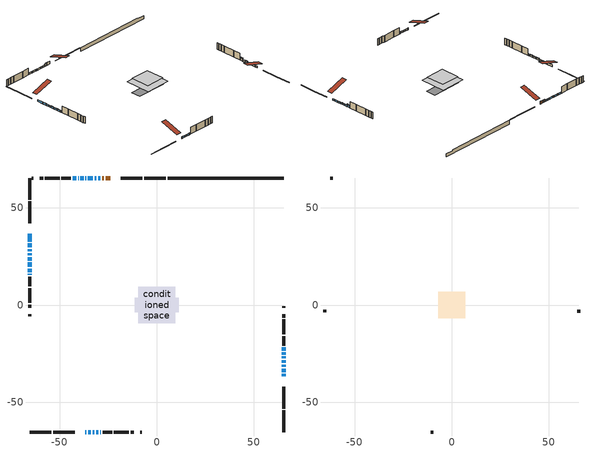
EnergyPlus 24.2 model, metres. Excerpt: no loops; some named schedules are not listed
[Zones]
conditioned space
 floor outside (Floor1 construction): -3.08,-3.08 -3.08,3.08 3.08,3.08 3.08,-3.08 z0.33
 floor adiabatic (AdiabaticFloorConstruction): -9.44,-9.44 -9.44,9.44 9.44,9.44 9.44,-9.44 z2.77
 floor foundation (Slab1 construction): -11.21,-3.74 -11.21,3.74 11.21,3.74 11.21,-3.74 z-2.41
 wall outside (RimJoist1 construction): 4.64,65.37 -6.48,65.37 / -65.37,-65.37 -54.25,-65.37 / -65.37,65.37 -65.37,54.25 / 65.37,-65.37 65.37,-54.25 z0.33:0.63
 wall outside (RimJoist2 construction): -7.41,65.37 -18.62,65.37 / -53.32,-65.37 -42.11,-65.37 / -65.37,53.32 -65.37,42.11 / 65.37,-53.32 65.37,-42.11 z0.33:0.63
 wall outside (AdiabaticWallConstruction 1): -24.04,65.37 -26.3,65.37 / -27.22,65.37 -28.05,65.37 z0.33:2.36
 wall outside (AdiabaticWallConstruction): -36.69,-65.37 -36.3,-65.37 / -28.98,65.37 -30.11,65.37 / -31.03,65.37 -32.04,65.37 / -32.97,65.37 -35.4,65.37 / -35.37,-65.37 -33.97,-65.37 / -65.37,36.69 -65.37,32.67 / -65.37,31.74 -65.37,29.65 / -65.37,28.72 -65.37,27.56 / 65.37,-36.69 65.37,-35.47 / -65.37,26.63 -65.37,25.51 / 65.37,-34.54 65.37,-32.72 / 65.37,-31.8 65.37,-30.67 / -36.33,65.37 -36.7,65.37 / -37.62,65.37 -39.26,65.37 / -33.04,-65.37 -32.17,-65.37 / -31.25,-65.37 -30,-65.37 / 65.37,-29.74 65.37,-28.38 / -40.18,65.37 -40.43,65.37 / -29.08,-65.37 -28.83,-65.37 / -65.37,16.01 -65.37,15.51 / 65.37,-25.56 65.37,-24.43 / -41.36,65.37 -43.22,65.37 z0.33:1.55; -65.37,24.58 -65.37,22.88 z0.33:1.47; -65.37,21.95 -65.37,19.61 / -65.37,18.69 -65.37,16.93 z0.33:1.37; 65.37,-27.45 65.37,-26.48 z0.33:1.6; 65.37,-23.5 65.37,-21.83 z0.33:2.03
 wall outside (Wall1 construction): -44.15,65.37 -49.07,65.37 / -27.9,-65.37 -22.98,-65.37 / -65.37,14.58 -65.37,9.67 / 65.37,-20.9 65.37,-15.98 z0.33:5.21
 wall outside (Wall2 construction): -50,65.37 -57.62,65.37 / -22.05,-65.37 -14.43,-65.37 / -65.37,8.74 -65.37,1.12 / 65.37,-15.05 65.37,-7.43 z0.33:5.21
 wall outside (Wall3 construction): -58.55,65.37 -60.25,65.37 / -13.51,-65.37 -11.81,-65.37 / -65.37,0.19 -65.37,-1.51 / 65.37,-6.5 65.37,-4.8 z0.33:5.21
 wall outside (Wall5 construction): -63.52,65.37 -64.44,65.37 / -8.53,-65.37 -7.61,-65.37 / -65.37,-4.79 -65.37,-5.71 / 65.37,-1.53 65.37,-0.61 z0.33:5.21
 wall foundation (FoundationWall1 construction): 5.57,65.37,-2.41 5.57,65.37,0.33 59.39,65.37,0.33 59.39,65.37,-0.15 65.37,65.37,-0.15 65.37,65.37,-2.41
 window (WindowConstruction 23): -36.69,-65.37 -36.3,-65.37 z0.33:1.55
 window (WindowConstruction 6): -28.98,65.37 -30.1,65.37 z0.33:1.55
 window (WindowConstruction 7): -31.03,65.37 -32.04,65.37 z0.33:1.55
 window (WindowConstruction 8): -32.97,65.37 -35.4,65.37 z0.33:1.55
 window (WindowConstruction 9): -35.37,-65.37 -33.97,-65.37 z0.33:1.55
 window (WindowConstruction 10): -65.37,36.69 -65.37,32.67 z0.33:1.55
 window (WindowConstruction 11): -65.37,31.74 -65.37,29.65 z0.33:1.55
 window (WindowConstruction 12): -65.37,28.72 -65.37,27.56 z0.33:1.55
 window (WindowConstruction): 65.37,-36.69 65.37,-35.47 z0.33:1.55
 window (WindowConstruction 13): -65.37,26.63 -65.37,25.51 z0.33:1.55
 window (WindowConstruction 14): 65.37,-34.54 65.37,-32.72 z0.33:1.55
 window (WindowConstruction 15): 65.37,-31.8 65.37,-30.67 z0.33:1.55
 window (WindowConstruction 16): -36.33,65.37 -36.7,65.37 z0.33:1.55
 window (WindowConstruction 17): -37.63,65.37 -39.26,65.37 z0.33:1.55
 window (WindowConstruction 18): -33.04,-65.37 -32.17,-65.37 z0.33:1.55
 window (WindowConstruction 19): -31.24,-65.37 -30,-65.37 z0.33:1.55
 window (WindowConstruction 20): -65.37,24.58 -65.37,22.88 z0.33:1.47
 window (WindowConstruction 1): 65.37,-29.74 65.37,-28.38 z0.33:1.55
 window (WindowConstruction 21): -65.37,21.95 -65.37,19.62 z0.33:1.37
 window (WindowConstruction 22): -65.37,18.69 -65.37,16.93 z0.33:1.37
 window (WindowConstruction 24): -40.18,65.37 -40.43,65.37 z0.33:1.55
 window (WindowConstruction 25): -29.07,-65.37 -28.83,-65.37 z0.33:1.55
 window (WindowConstruction 26): -65.37,16.01 -65.37,15.51 z0.33:1.55
 window (WindowConstruction 2): 65.37,-27.45 65.37,-26.49 z0.33:1.6
 window (WindowConstruction 3): 65.37,-25.56 65.37,-24.43 z0.33:1.55
 window (WindowConstruction 4): 65.37,-23.5 65.37,-21.83 z0.33:2.03
 window (WindowConstruction 5): -41.36,65.37 -43.22,65.37 z0.33:1.55
 door (Door): -24.04,65.37 -26.3,65.37 z0.33:2.36
 door (Door 1): -27.23,65.37 -28.05,65.37 z0.33:2.36
 ceiling adiabatic (AdiabaticFloorConstruction): 9.44,-9.44 9.44,9.44 -9.44,9.44 -9.44,-9.44 z2.77
attic - vented
 floor to conditioned space (Floor2 construction Reversed): -6.93,-6.93 -6.93,6.93 6.93,6.93 6.93,-6.93 z5.21
 wall outside (Wall4 construction): -61.17,65.37 -62.59,65.37 / -10.88,-65.37 -9.46,-65.37 / -65.37,-2.44 -65.37,-3.86 / 65.37,-3.87 65.37,-2.46 z0.33:5.21
 roof outside (Roof1 construction): -23.11,65.37,5.21 -23.11,51.86,9.71 -19.55,51.86,9.71 -19.55,65.37,5.21; -37.62,-65.37,5.21 -37.62,-51.86,9.71 -41.18,-51.86,9.71 -41.18,-65.37,5.21; -65.37,37.62,5.21 -51.86,37.62,9.71 -51.86,41.18,9.71 -65.37,41.18,5.21; 65.37,-37.62,5.21 51.86,-37.62,9.71 51.86,-41.18,9.71 65.37,-41.18,5.21
shading: -65.37,22.64 -65.37,24.82 -65.83,24.82 -65.83,22.64 z1.71; -65.37,19.37 -65.37,22.19 -65.83,22.19 -65.83,19.37 z1.61; -65.37,16.69 -65.37,18.93 -65.83,18.93 -65.83,16.69 z1.61; 65.37,-26.28 65.37,-27.65 65.78,-27.65 65.78,-26.28 z1.8; 65.37,-21.37 65.37,-23.96 65.67,-23.96 65.67,-21.37 z2.49
[Building]
Building 1: Terrain=Suburbs
[Site:Location]
Toronto City Centre_ON: Latitude {deg}=43.63; Longitude {deg}=-79.39; Time Zone {hr}=-5; Elevation {m}=77; Keep Site Location Information=Yes
[Site:GroundTemperature:Shallow]
5.01852, 3.26908, 3.12898, 3.95918, 7.29196, 10.6092, 13.4851, 15.3069, 15.4617, 13.9799, 11.1774, 7.9619
[Site:WaterMainsTemperature]
Calculation Method=Schedule; Temperature Schedule=mains temperature schedule
[Material] Roughness=Rough; Thermal Absorptance=0.9
Name | Thickness {m} | Conductivity {W/m-K} | Density {kg/m3} | Specific Heat {J/kg-K} | Solar Absorptance | Visible Absorptance
asphalt or fiberglass shingles | 0.00635 | 0.162714 | 1121.4 | 1465.45 | 0.4 | 0.4
ceiling loosefill ins | 0.338667 | 0.0480833 | 16.02 | 1046.75 | 0.7 | 0.7
ceiling stud and cavity | 0.1397 | 0.200853 | 65.682 | 1177.47 | 0.7 | 0.7
concrete 4.0 in. | 0.1016 | 1.803125 | 2242.8 | 837.4 | 0.7 | 0.7
concrete 8.0 in. | 0.2032 | 1.803125 | 2242.8 | 837.4 | 0.7 | 0.7
door material | 0.04445 | 0.053851 | 512.64 | 1214.23 | 0.7 | 0.7
door material 1 | 0.04445 | 0.188738 | 512.64 | 1214.23 | 0.7 | 0.7
floor covering | 0.0127 | 0.0433444 | 54.468 | 1339.84 | 0.6 | 0.6
floor rigid ins | 0.103632 | 0.029427 | 32.04 | 1214.23 | 0.7 | 0.7
floor rigid ins 1; wall rigid ins 1 | 0.512978 | 0.029427 | 32.04 | 1214.23 | 0.7 | 0.7
floor stud and cavity | 0.1397 | 0.586829 | 92.3553 | 1139.71 | 0.7 | 0.7
floor stud and cavity 1 | 0.1397 | 1.75129 | 37.0049 | 1207.88 | 0.7 | 0.7
furniture material conditioned space 1 | 0.1524 | 0.115458 | 640.8 | 1214.23 | 0.6 | 0.6
gypsum board | 0.0127 | 0.160291 | 801 | 837.4 | 0.6 | 0.6
osb sheathing 0.5 in. | 0.0127 | 0.115458 | 512.64 | 1214.23 | 0.7 | 0.7
osb sheathing 0.75 in. | 0.01905 | 0.115458 | 512.64 | 1214.23 | 0.7 | 0.7
osb sheathing 2.0 in. | 0.0508 | 0.115458 | 512.64 | 1214.23 | 0.7 | 0.7
rim joist rigid ins; wall rigid ins | 0.051816 | 0.029427 | 32.04 | 1214.23 | 0.7 | 0.7
rim joist stud and cavity | 0.0508 | 0.0404867 | 125.044 | 1163.47 | 0.6 | 0.6
rim joist stud and cavity 1 | 0.0508 | 0.0402046 | 125.044 | 1163.47 | 0.6 | 0.6
wall stud and cavity | 0.1397 | 0.158362 | 139.0536 | 1170.24 | 0.7 | 0.7
wall stud and cavity 1 | 0.1397 | 0.158046 | 139.0536 | 1170.24 | 0.7 | 0.7
wall stud and cavity 2 | 0.1397 | 0.155567 | 139.0536 | 1170.24 | 0.7 | 0.7
wall stud and cavity 3 | 0.0889 | 6.9971 | 50.32683 | 1063.81 | 0.6 | 0.6
wall stud and cavity 4 | 0.1397 | 0.073224 | 139.0536 | 1170.24 | 0.7 | 0.7
wall stud and cavity 5 | 0.0889 | 0.380278 | 52.3479 | 1209.89 | 0.7 | 0.7
wall stud and cavity 6 | 0.0889 | 0.391764 | 83.0341 | 1211.67 | 0.7 | 0.7
wood siding | 0.0254 | 0.102417 | 544.68 | 1172.36 | 0.4 | 0.4
wood siding 1 | 0.00254 | 0.102417 | 544.68 | 1172.36 | 0.4 | 0.4
wood siding 2; wood siding 3; wood siding 4 | 0.0254 | 0.102417 | 544.68 | 1172.36 | 0.7 | 0.7
[WindowMaterial:SimpleGlazingSystem]
Name | U-Factor {W/m2-K} | Solar Heat Gain Coefficient
WindowMaterial | 1.95721 | 0.56
WindowMaterial 1 | 1.95153 | 0.56
WindowMaterial 10 | 1.91235 | 0.59
WindowMaterial 11 | 2.34672 | 0.48
WindowMaterial 12 | 2.032724 | 0.51
WindowMaterial 13 | 2.34899 | 0.47
WindowMaterial 14 | 1.941876 | 0.57
WindowMaterial 15 | 2.18376 | 0.42
WindowMaterial 16 | 2.762347 | 0.48
WindowMaterial 17 | 2.78279 | 0.68
WindowMaterial 18 | 2.77995 | 0.57
WindowMaterial 19 | 2.78619 | 0.6
WindowMaterial 2 | 2.038402 | 0.5
WindowMaterial 20 | 1.94528 | 0.57
WindowMaterial 21 | 1.94074 | 0.57
WindowMaterial 22 | 1.950393 | 0.57
WindowMaterial 23 | 4.33629 | 0.65
WindowMaterial 24 | 6.169147 | 0.57
WindowMaterial 3 | 2.03386 | 0.51
WindowMaterial 4 | 1.92655 | 0.58
WindowMaterial 5 | 2.78563 | 0.68
WindowMaterial 6 | 2.75837 | 0.6
WindowMaterial 7 | 2.75724 | 0.6
WindowMaterial 8 | 2.77995 | 0.67
WindowMaterial 9 | 2.787898 | 0.61
[Construction]
AdiabaticFloorConstruction: floor stud and cavity 1, floor rigid ins 1, osb sheathing 0.75 in., floor covering
AdiabaticWallConstruction: wood siding 3, wall rigid ins 1, wall stud and cavity 5, gypsum board
AdiabaticWallConstruction 1: wood siding 4, wall rigid ins 1, wall stud and cavity 5, gypsum board
Door: door material
Door 1: door material 1
Floor1 construction: floor stud and cavity, floor rigid ins, osb sheathing 0.75 in., floor covering
Floor2 construction Reversed: gypsum board, ceiling stud and cavity, ceiling loosefill ins
FoundationWall1 construction: concrete 8.0 in.
furniture construction conditioned space 1: furniture material conditioned space 1
PartitionWallConstruction: gypsum board, wall stud and cavity 6, gypsum board
RimJoist1 construction: wood siding 2, rim joist rigid ins, osb sheathing 2.0 in., rim joist stud and cavity
RimJoist2 construction: wood siding 2, rim joist rigid ins, osb sheathing 2.0 in., rim joist stud and cavity 1
Roof1 construction: asphalt or fiberglass shingles
Slab1 construction: concrete 4.0 in.
Wall1 construction: wood siding, wall rigid ins, osb sheathing 0.5 in., wall stud and cavity, gypsum board
Wall2 construction: wood siding, wall rigid ins, osb sheathing 0.5 in., wall stud and cavity 1, gypsum board
Wall3 construction: wood siding, wall rigid ins, osb sheathing 0.5 in., wall stud and cavity 2, gypsum board
Wall4 construction: wood siding 1, wall stud and cavity 3
Wall5 construction: wood siding, osb sheathing 0.5 in., wall stud and cavity 4, gypsum board
WindowConstruction: WindowMaterial
WindowConstruction 1: WindowMaterial 1
WindowConstruction 10: WindowMaterial 10
WindowConstruction 11: WindowMaterial 11
WindowConstruction 12: WindowMaterial 12
WindowConstruction 13: WindowMaterial 13
WindowConstruction 14: WindowMaterial 14
WindowConstruction 15: WindowMaterial 15
WindowConstruction 16: WindowMaterial 16
WindowConstruction 17: WindowMaterial 17
WindowConstruction 18: WindowMaterial 18
WindowConstruction 19: WindowMaterial 19
WindowConstruction 2: WindowMaterial 2
WindowConstruction 20: WindowMaterial 20
WindowConstruction 21: WindowMaterial 21
WindowConstruction 22: WindowMaterial 22
WindowConstruction 23: WindowMaterial 23
WindowConstruction 24; WindowConstruction 25; WindowConstruction 26: WindowMaterial 24
WindowConstruction 3: WindowMaterial 3
WindowConstruction 4: WindowMaterial 4
WindowConstruction 5: WindowMaterial 5
WindowConstruction 6: WindowMaterial 6
WindowConstruction 7: WindowMaterial 7
WindowConstruction 8: WindowMaterial 8
WindowConstruction 9: WindowMaterial 9
[Zone] Multiplier=1; Part of Total Floor Area=Yes
Name | Volume {m3}
attic - vented | 140.601
conditioned space | 1379.5
[Space]
Name | Zone | Volume {m3}
attic - vented 1 | attic - vented | 140.601
conditioned space 1 | conditioned space | 1379.5
[ZoneInfiltration:EffectiveLeakageArea]
infil attic - vented 1: Zone or Space=attic - vented 1; Schedule=Always On Discrete; Effective Air Leakage Area {cm2}=8098.95; Stack Coefficient=0.000652243; Wind Coefficient=1.72554e-05
[ZoneMixing]
whole house fan mix: Zone or Space=attic - vented; Schedule=Always On Continuous; Design Flow Rate Calculation Method=Flow/Zone; Design Flow Rate {m3/s}=0; Source Zone or Space=conditioned space
[SurfaceProperty:ExposedFoundationPerimeter]
Slab1: Exposed Perimeter Calculation Method=TotalExposedPerimeter; Total Exposed Perimeter {m}=59.803
[InternalMass] Zone or ZoneList=conditioned space; Space or SpaceList=conditioned space 1
Name | Construction | Surface Area {m2}
furniture mass conditioned space 1 | furniture construction conditioned space 1 | 224.864
partition wall mass | PartitionWallConstruction | 562.159
[Lights]
interior lighting: Zone or ZoneList or Space or SpaceList=conditioned space 1; Schedule=interior lighting schedule; Design Level Calculation Method=LightingLevel; Lighting Level {W}=343.2; Return Air Fraction=0; Fraction Radiant=0.6; Fraction Visible=0.2; Fraction Replaceable=1
[People]
occupants: Zone or ZoneList or Space or SpaceList=conditioned space 1; Number of People Schedule=occupants schedule; Number of People Calculation Method=People; Number of People=3; Fraction Radiant=0.314171; Sensible Heat Fraction=0.56303; Activity Level Schedule=occupants activity schedule; Carbon Dioxide Generation Rate {m3/s-W}=0; Enable ASHRAE 55 Comfort Warnings=No; Mean Radiant Temperature Calculation Type=EnclosureAveraged
[ElectricEquipment] Zone or ZoneList or Space or SpaceList=conditioned space 1; Design Level Calculation Method=EquipmentLevel
Name | Schedule | Design Level {W} | Fraction Latent | Fraction Radiant | Fraction Lost
clothes dryer | clothes dryer schedule | 140.772 | 0.015 | 0.081 | 0.85
clothes washer | clothes washer schedule | 32.1985 | 0.03 | 0.162 | 0.7
cooking range | cooking range schedule | 215.147 | 0.08 | 0.432 | 0.2
dishwasher | dishwasher schedule | 66.8632 | 0.3 | 0.18 | 0.4
fridge | fridge schedule | 72.9452 | 0 | 0.6 | 0
mech vent bath fan 0 | mech vent bath fan 0 schedule | 50.2 | 0 | 0 | 1
mech vent house fan | mech vent house fan schedule | 92.4367 | 0 | 0 | 0.505139
mech vent house fan cfis | mech vent house fan cfis schedule | 0 | 0 | 0 | 0
mech vent range fan 0 | mech vent range fan 0 schedule | 57 | 0 | 0 | 1
misc plug loads | misc plug loads schedule | 494.7 | 0.045 | 0.513 | 0.1
whole house fan | Always On Discrete | 0 | 0 | 0 | 1
[OtherEquipment] Zone or ZoneList or Space or SpaceList=conditioned space 1; Design Level Calculation Method=EquipmentLevel
Name | Fuel Type | Schedule | Design Level {W} | Fraction Latent | Fraction Radiant | Fraction Lost
clothes dryer 1 | Electricity | clothes dryer schedule | 0 | 0.015 | 0.081 | 0.85
cooking range 1 | Electricity | cooking range schedule | 0 | 0.08 | 0.432 | 0.2
general water use latent | None | general water use schedule | 62.594 | 1 | 0 | 0
general water use sensible | None | general water use schedule | -61.6891 | 0 | 0.6 | 0
mech vent house fan latent load | None | Always On Discrete | 0 | 1 | 0 | 0
mech vent house fan sensible load | None | Always On Discrete | 0 | 0 | 0 | 0
water heater energy adjustment1 | NaturalGas | Always On Discrete | 0.01 | 0 | 0 | 1
[ZoneInfiltration:DesignFlowRate] Zone or ZoneList or Space or SpaceList=conditioned space 1; Schedule=Always On Discrete; Design Flow Rate Calculation Method=Flow/Zone; Design Flow Rate {m3/s}=0
infil flow; natural vent flow; whole house fan flow
[Foundation:Kiva]
Foundation Kiva 1: Initial Indoor Air Temperature {C}=18; Wall Height Above Grade {m}=0.330007; Wall Depth Below Slab {m}=0.2032
[Foundation:Kiva:Settings]
Soil Conductivity {W/m-K}=0.849921; Soil Density {kg/m3}=1842.3; Soil Specific Heat {J/kg-K}=418.7; Ground Solar Absorptivity=0.9; Ground Thermal Absorptivity=0.9; Ground Surface Roughness {m}=0.03; Far-Field Width {m}=40; Deep-Ground Boundary Condition=ZeroFlux; Deep-Ground Depth {m}=40; Minimum Cell Dimension {m}=0.2; Maximum Cell Growth Coefficient=3; Simulation Timestep=Timestep
[Exterior:Lights]
exterior lighting: Schedule=exterior lighting schedule; Design Level {W}=75.6
[Schedule:Constant]
Name | Hourly Value
Always On Continuous; mech vent house fan schedule; mech vent house fan cfis schedule; Always On Discrete | 1
occupants activity schedule | 117.228
fridge schedule | 0
[Schedule:Week:Daily]
interior lighting schedule Week Rule - Jan1-Jan27: interior lighting schedule day, interior lighting schedule day, interior lighting schedule day, interior lighting schedule day, interior lighting schedule day, interior lighting schedule day, interior lighting schedule day, interior lighting schedule default day, interior lighting schedule default day, interior lighting schedule default day, interior lighting schedule default day, interior lighting schedule default day
interior lighting schedule Week Rule - Jan28-Feb3: interior lighting schedule day, interior lighting schedule day, interior lighting schedule day, interior lighting schedule day, interior lighting schedule day 1, interior lighting schedule day 1, interior lighting schedule day 1, interior lighting schedule default day, interior lighting schedule default day, interior lighting schedule default day, interior lighting schedule default day, interior lighting schedule default day
interior lighting schedule Week Rule - Feb4-Feb24: interior lighting schedule day 1, interior lighting schedule day 1, interior lighting schedule day 1, interior lighting schedule day 1, interior lighting schedule day 1, interior lighting schedule day 1, interior lighting schedule day 1, interior lighting schedule default day, interior lighting schedule default day, interior lighting schedule default day, interior lighting schedule default day, interior lighting schedule default day
interior lighting schedule Week Rule - Feb25-Mar3: interior lighting schedule day 1, interior lighting schedule day 1, interior lighting schedule day 1, interior lighting schedule day 1, interior lighting schedule day 2, interior lighting schedule day 2, interior lighting schedule day 2, interior lighting schedule default day, interior lighting schedule default day, interior lighting schedule default day, interior lighting schedule default day, interior lighting schedule default day
interior lighting schedule Week Rule - Mar4-Mar31: interior lighting schedule day 2, interior lighting schedule day 2, interior lighting schedule day 2, interior lighting schedule day 2, interior lighting schedule day 2, interior lighting schedule day 2, interior lighting schedule day 2, interior lighting schedule default day, interior lighting schedule default day, interior lighting schedule default day, interior lighting schedule default day, interior lighting schedule default day
interior lighting schedule Week Rule - Apr1-Apr28: interior lighting schedule day 3, interior lighting schedule day 3, interior lighting schedule day 3, interior lighting schedule day 3, interior lighting schedule day 3, interior lighting schedule day 3, interior lighting schedule day 3, interior lighting schedule default day, interior lighting schedule default day, interior lighting schedule default day, interior lighting schedule default day, interior lighting schedule default day
interior lighting schedule Week Rule - Apr29-May5: interior lighting schedule day 3, interior lighting schedule day 3, interior lighting schedule day 4, interior lighting schedule day 4, interior lighting schedule day 4, interior lighting schedule day 4, interior lighting schedule day 4, interior lighting schedule default day, interior lighting schedule default day, interior lighting schedule default day, interior lighting schedule default day, interior lighting schedule default day
interior lighting schedule Week Rule - May6-May26: interior lighting schedule day 4, interior lighting schedule day 4, interior lighting schedule day 4, interior lighting schedule day 4, interior lighting schedule day 4, interior lighting schedule day 4, interior lighting schedule day 4, interior lighting schedule default day, interior lighting schedule default day, interior lighting schedule default day, interior lighting schedule default day, interior lighting schedule default day
interior lighting schedule Week Rule - May27-Jun2: interior lighting schedule day 4, interior lighting schedule day 4, interior lighting schedule day 4, interior lighting schedule day 4, interior lighting schedule day 4, interior lighting schedule day 5, interior lighting schedule day 5, interior lighting schedule default day, interior lighting schedule default day, interior lighting schedule default day, interior lighting schedule default day, interior lighting schedule default day
interior lighting schedule Week Rule - Jun3-Jun30: interior lighting schedule day 5, interior lighting schedule day 5, interior lighting schedule day 5, interior lighting schedule day 5, interior lighting schedule day 5, interior lighting schedule day 5, interior lighting schedule day 5, interior lighting schedule default day, interior lighting schedule default day, interior lighting schedule default day, interior lighting schedule default day, interior lighting schedule default day
interior lighting schedule Week Rule - Jul1-Jul28: interior lighting schedule day 6, interior lighting schedule day 6, interior lighting schedule day 6, interior lighting schedule day 6, interior lighting schedule day 6, interior lighting schedule day 6, interior lighting schedule day 6, interior lighting schedule default day, interior lighting schedule default day, interior lighting schedule default day, interior lighting schedule default day, interior lighting schedule default day
interior lighting schedule Week Rule - Jul29-Aug4: interior lighting schedule day 6, interior lighting schedule day 6, interior lighting schedule day 6, interior lighting schedule day 7, interior lighting schedule day 7, interior lighting schedule day 7, interior lighting schedule day 7, interior lighting schedule default day, interior lighting schedule default day, interior lighting schedule default day, interior lighting schedule default day, interior lighting schedule default day
interior lighting schedule Week Rule - Aug5-Aug25: interior lighting schedule day 7, interior lighting schedule day 7, interior lighting schedule day 7, interior lighting schedule day 7, interior lighting schedule day 7, interior lighting schedule day 7, interior lighting schedule day 7, interior lighting schedule default day, interior lighting schedule default day, interior lighting schedule default day, interior lighting schedule default day, interior lighting schedule default day
interior lighting schedule Week Rule - Aug26-Sep1: interior lighting schedule day 7, interior lighting schedule day 7, interior lighting schedule day 7, interior lighting schedule day 7, interior lighting schedule day 7, interior lighting schedule day 7, interior lighting schedule day 8, interior lighting schedule default day, interior lighting schedule default day, interior lighting schedule default day, interior lighting schedule default day, interior lighting schedule default day
interior lighting schedule Week Rule - Sep2-Sep29: interior lighting schedule day 8, interior lighting schedule day 8, interior lighting schedule day 8, interior lighting schedule day 8, interior lighting schedule day 8, interior lighting schedule day 8, interior lighting schedule day 8, interior lighting schedule default day, interior lighting schedule default day, interior lighting schedule default day, interior lighting schedule default day, interior lighting schedule default day
interior lighting schedule Week Rule - Sep30-Oct6: interior lighting schedule day 8, interior lighting schedule day 9, interior lighting schedule day 9, interior lighting schedule day 9, interior lighting schedule day 9, interior lighting schedule day 9, interior lighting schedule day 9, interior lighting schedule default day, interior lighting schedule default day, interior lighting schedule default day, interior lighting schedule default day, interior lighting schedule default day
interior lighting schedule Week Rule - Oct7-Oct27: interior lighting schedule day 9, interior lighting schedule day 9, interior lighting schedule day 9, interior lighting schedule day 9, interior lighting schedule day 9, interior lighting schedule day 9, interior lighting schedule day 9, interior lighting schedule default day, interior lighting schedule default day, interior lighting schedule default day, interior lighting schedule default day, interior lighting schedule default day
interior lighting schedule Week Rule - Oct28-Nov3: interior lighting schedule day 9, interior lighting schedule day 9, interior lighting schedule day 9, interior lighting schedule day 9, interior lighting schedule day 10, interior lighting schedule day 10, interior lighting schedule day 10, interior lighting schedule default day, interior lighting schedule default day, interior lighting schedule default day, interior lighting schedule default day, interior lighting schedule default day
interior lighting schedule Week Rule - Nov4-Nov24: interior lighting schedule day 10, interior lighting schedule day 10, interior lighting schedule day 10, interior lighting schedule day 10, interior lighting schedule day 10, interior lighting schedule day 10, interior lighting schedule day 10, interior lighting schedule default day, interior lighting schedule default day, interior lighting schedule default day, interior lighting schedule default day, interior lighting schedule default day
interior lighting schedule Week Rule - Nov25-Dec1: interior lighting schedule day 10, interior lighting schedule day 10, interior lighting schedule day 10, interior lighting schedule day 10, interior lighting schedule day 10, interior lighting schedule day 10, interior lighting schedule day 11, interior lighting schedule default day, interior lighting schedule default day, interior lighting schedule default day, interior lighting schedule default day, interior lighting schedule default day
interior lighting schedule Week Rule - Dec2-Dec31: interior lighting schedule day 11, interior lighting schedule day 11, interior lighting schedule day 11, interior lighting schedule day 11, interior lighting schedule day 11, interior lighting schedule day 11, interior lighting schedule day 11, interior lighting schedule default day, interior lighting schedule default day, interior lighting schedule default day, interior lighting schedule default day, interior lighting schedule default day
occupants schedule Week Rule - Jan1-Dec31: occupants schedule day, occupants schedule day, occupants schedule day, occupants schedule day, occupants schedule day, occupants schedule day, occupants schedule day, occupants schedule default day, occupants schedule default day, occupants schedule default day, occupants schedule default day, occupants schedule default day
clothes dryer schedule Week Rule - Jan1-Dec31: clothes dryer schedule day, clothes dryer schedule day, clothes dryer schedule day, clothes dryer schedule day, clothes dryer schedule day, clothes dryer schedule day, clothes dryer schedule day, clothes dryer schedule default day, clothes dryer schedule default day, clothes dryer schedule default day, clothes dryer schedule default day, clothes dryer schedule default day
clothes washer schedule Week Rule - Jan1-Dec31: clothes washer schedule day, clothes washer schedule day, clothes washer schedule day, clothes washer schedule day, clothes washer schedule day, clothes washer schedule day, clothes washer schedule day, clothes washer schedule default day, clothes washer schedule default day, clothes washer schedule default day, clothes washer schedule default day, clothes washer schedule default day
cooking range schedule Week Rule - Jan1-Dec31: cooking range schedule day, cooking range schedule day, cooking range schedule day, cooking range schedule day, cooking range schedule day, cooking range schedule day, cooking range schedule day, cooking range schedule default day, cooking range schedule default day, cooking range schedule default day, cooking range schedule default day, cooking range schedule default day
dishwasher schedule Week Rule - Jan1-Dec31: dishwasher schedule day, dishwasher schedule day, dishwasher schedule day, dishwasher schedule day, dishwasher schedule day, dishwasher schedule day, dishwasher schedule day, dishwasher schedule default day, dishwasher schedule default day, dishwasher schedule default day, dishwasher schedule default day, dishwasher schedule default day
mech vent bath fan 0 schedule Week Rule - Jan1-Dec31: mech vent bath fan 0 schedule day, mech vent bath fan 0 schedule day, mech vent bath fan 0 schedule day, mech vent bath fan 0 schedule day, mech vent bath fan 0 schedule day, mech vent bath fan 0 schedule day, mech vent bath fan 0 schedule day, mech vent bath fan 0 schedule default day, mech vent bath fan 0 schedule default day, mech vent bath fan 0 schedule default day, mech vent bath fan 0 schedule default day, mech vent bath fan 0 schedule default day
mech vent range fan 0 schedule Week Rule - Jan1-Dec31: mech vent range fan 0 schedule day, mech vent range fan 0 schedule day, mech vent range fan 0 schedule day, mech vent range fan 0 schedule day, mech vent range fan 0 schedule day, mech vent range fan 0 schedule day, mech vent range fan 0 schedule day, mech vent range fan 0 schedule default day, mech vent range fan 0 schedule default day, mech vent range fan 0 schedule default day, mech vent range fan 0 schedule default day, mech vent range fan 0 schedule default day
misc plug loads schedule Week Rule - Jan1-Dec31: misc plug loads schedule day, misc plug loads schedule day, misc plug loads schedule day, misc plug loads schedule day, misc plug loads schedule day, misc plug loads schedule day, misc plug loads schedule day, misc plug loads schedule default day, misc plug loads schedule default day, misc plug loads schedule default day, misc plug loads schedule default day, misc plug loads schedule default day
general water use schedule Week Rule - Jan1-Dec31: general water use schedule day, general water use schedule day, general water use schedule day, general water use schedule day, general water use schedule day, general water use schedule day, general water use schedule day, general water use schedule default day, general water use schedule default day, general water use schedule default day, general water use schedule default day, general water use schedule default day
exterior lighting schedule Week Rule - Jan1-Jan27: exterior lighting schedule day, exterior lighting schedule day, exterior lighting schedule day, exterior lighting schedule day, exterior lighting schedule day, exterior lighting schedule day, exterior lighting schedule day, exterior lighting schedule default day, exterior lighting schedule default day, exterior lighting schedule default day, exterior lighting schedule default day, exterior lighting schedule default day
exterior lighting schedule Week Rule - Jan28-Feb3: exterior lighting schedule day, exterior lighting schedule day, exterior lighting schedule day, exterior lighting schedule day, exterior lighting schedule day 1, exterior lighting schedule day 1, exterior lighting schedule day 1, exterior lighting schedule default day, exterior lighting schedule default day, exterior lighting schedule default day, exterior lighting schedule default day, exterior lighting schedule default day
exterior lighting schedule Week Rule - Feb4-Feb24: exterior lighting schedule day 1, exterior lighting schedule day 1, exterior lighting schedule day 1, exterior lighting schedule day 1, exterior lighting schedule day 1, exterior lighting schedule day 1, exterior lighting schedule day 1, exterior lighting schedule default day, exterior lighting schedule default day, exterior lighting schedule default day, exterior lighting schedule default day, exterior lighting schedule default day
exterior lighting schedule Week Rule - Feb25-Mar3: exterior lighting schedule day 1, exterior lighting schedule day 1, exterior lighting schedule day 1, exterior lighting schedule day 1, exterior lighting schedule day 2, exterior lighting schedule day 2, exterior lighting schedule day 2, exterior lighting schedule default day, exterior lighting schedule default day, exterior lighting schedule default day, exterior lighting schedule default day, exterior lighting schedule default day
exterior lighting schedule Week Rule - Mar4-Mar31: exterior lighting schedule day 2, exterior lighting schedule day 2, exterior lighting schedule day 2, exterior lighting schedule day 2, exterior lighting schedule day 2, exterior lighting schedule day 2, exterior lighting schedule day 2, exterior lighting schedule default day, exterior lighting schedule default day, exterior lighting schedule default day, exterior lighting schedule default day, exterior lighting schedule default day
exterior lighting schedule Week Rule - Apr1-Apr28: exterior lighting schedule day 3, exterior lighting schedule day 3, exterior lighting schedule day 3, exterior lighting schedule day 3, exterior lighting schedule day 3, exterior lighting schedule day 3, exterior lighting schedule day 3, exterior lighting schedule default day, exterior lighting schedule default day, exterior lighting schedule default day, exterior lighting schedule default day, exterior lighting schedule default day
exterior lighting schedule Week Rule - Apr29-May5: exterior lighting schedule day 3, exterior lighting schedule day 3, exterior lighting schedule day 4, exterior lighting schedule day 4, exterior lighting schedule day 4, exterior lighting schedule day 4, exterior lighting schedule day 4, exterior lighting schedule default day, exterior lighting schedule default day, exterior lighting schedule default day, exterior lighting schedule default day, exterior lighting schedule default day
exterior lighting schedule Week Rule - May6-May26: exterior lighting schedule day 4, exterior lighting schedule day 4, exterior lighting schedule day 4, exterior lighting schedule day 4, exterior lighting schedule day 4, exterior lighting schedule day 4, exterior lighting schedule day 4, exterior lighting schedule default day, exterior lighting schedule default day, exterior lighting schedule default day, exterior lighting schedule default day, exterior lighting schedule default day
[Schedule:Year]
interior lighting schedule: interior lighting schedule Week Rule - Jan1-Jan27, 1, 1, 1, 27, interior lighting schedule Week Rule - Jan28-Feb3, 1, 28, 2, 3, interior lighting schedule Week Rule - Feb4-Feb24, 2, 4, 2, 24, interior lighting schedule Week Rule - Feb25-Mar3, 2, 25, 3, 3, interior lighting schedule Week Rule - Mar4-Mar31, 3, 4, 3, 31, interior lighting schedule Week Rule - Apr1-Apr28, 4, 1, 4, 28, interior lighting schedule Week Rule - Apr29-May5, 4, 29, 5, 5, interior lighting schedule Week Rule - May6-May26, 5, 6, 5, 26, interior lighting schedule Week Rule - May27-Jun2, 5, 27, 6, 2, interior lighting schedule Week Rule - Jun3-Jun30, 6, 3, 6, 30, interior lighting schedule Week Rule - Jul1-Jul28, 7, 1, 7, 28, interior lighting schedule Week Rule - Jul29-Aug4, 7, 29, 8, 4, interior lighting schedule Week Rule - Aug5-Aug25, 8, 5, 8, 25, interior lighting schedule Week Rule - Aug26-Sep1, 8, 26, 9, 1, interior lighting schedule Week Rule - Sep2-Sep29, 9, 2, 9, 29, interior lighting schedule Week Rule - Sep30-Oct6, 9, 30, 10, 6, interior lighting schedule Week Rule - Oct7-Oct27, 10, 7, 10, 27, interior lighting schedule Week Rule - Oct28-Nov3, 10, 28, 11, 3, interior lighting schedule Week Rule - Nov4-Nov24, 11, 4, 11, 24, interior lighting schedule Week Rule - Nov25-Dec1, 11, 25, 12, 1, interior lighting schedule Week Rule - Dec2-Dec31, 12, 2, 12, 31
occupants schedule: occupants schedule Week Rule - Jan1-Dec31, 1, 1, 12, 31
clothes dryer schedule: clothes dryer schedule Week Rule - Jan1-Dec31, 1, 1, 12, 31
clothes washer schedule: clothes washer schedule Week Rule - Jan1-Dec31, 1, 1, 12, 31
cooking range schedule: cooking range schedule Week Rule - Jan1-Dec31, 1, 1, 12, 31
dishwasher schedule: dishwasher schedule Week Rule - Jan1-Dec31, 1, 1, 12, 31
mech vent bath fan 0 schedule: mech vent bath fan 0 schedule Week Rule - Jan1-Dec31, 1, 1, 12, 31
mech vent range fan 0 schedule: mech vent range fan 0 schedule Week Rule - Jan1-Dec31, 1, 1, 12, 31
misc plug loads schedule: misc plug loads schedule Week Rule - Jan1-Dec31, 1, 1, 12, 31
general water use schedule: general water use schedule Week Rule - Jan1-Dec31, 1, 1, 12, 31
exterior lighting schedule: exterior lighting schedule Week Rule - Jan1-Jan27, 1, 1, 1, 27, exterior lighting schedule Week Rule - Jan28-Feb3, 1, 28, 2, 3, exterior lighting schedule Week Rule - Feb4-Feb24, 2, 4, 2, 24, exterior lighting schedule Week Rule - Feb25-Mar3, 2, 25, 3, 3, exterior lighting schedule Week Rule - Mar4-Mar31, 3, 4, 3, 31, exterior lighting schedule Week Rule - Apr1-Apr28, 4, 1, 4, 28, exterior lighting schedule Week Rule - Apr29-May5, 4, 29, 5, 5, exterior lighting schedule Week Rule - May6-May26, 5, 6, 5, 26, exterior lighting schedule Week Rule - May27-Jun2, 5, 27, 6, 2, exterior lighting schedule Week Rule - Jun3-Jun30, 6, 3, 6, 30, exterior lighting schedule Week Rule - Jul1-Jul28, 7, 1, 7, 28, exterior lighting schedule Week Rule - Jul29-Aug4, 7, 29, 8, 4, exterior lighting schedule Week Rule - Aug5-Aug25, 8, 5, 8, 25, exterior lighting schedule Week Rule - Aug26-Sep1, 8, 26, 9, 1, exterior lighting schedule Week Rule - Sep2-Sep29, 9, 2, 9, 29, exterior lighting schedule Week Rule - Sep30-Oct6, 9, 30, 10, 6, exterior lighting schedule Week Rule - Oct7-Oct27, 10, 7, 10, 27, exterior lighting schedule Week Rule - Oct28-Nov3, 10, 28, 11, 3, exterior lighting schedule Week Rule - Nov4-Nov24, 11, 4, 11, 24, exterior lighting schedule Week Rule - Nov25-Dec1, 11, 25, 12, 1, exterior lighting schedule Week Rule - Dec2-Dec31, 12, 2, 12, 31
[Schedule:Compact]
mains temperature schedule: Through: 01/01, For: AllDays, Until: 24:00, 8.80333, Through: 01/02, For: AllDays, Until: 24:00, 8.74333, Through: 01/03, For: AllDays, Until: 24:00, 8.68389, Through: 01/04, For: AllDays, Until: 24:00, 8.62611, Through: 01/05, For: AllDays, Until: 24:00, 8.56944, Through: 01/06, For: AllDays, Until: 24:00, 8.51389, Through: 01/07, For: AllDays, Until: 24:00, 8.45944, Through: 01/08, For: AllDays, Until: 24:00, 8.40611, Through: 01/09, For: AllDays, Until: 24:00, 8.35389, Through: 01/10, For: AllDays, Until: 24:00, 8.30278, Through: 01/11, For: AllDays, Until: 24:00, 8.25333, Through: 01/12, For: AllDays, Until: 24:00, 8.205, Through: 01/13, For: AllDays, Until: 24:00, 8.15778, Through: 01/14, For: AllDays, Until: 24:00, 8.11222, Through: 01/15, For: AllDays, Until: 24:00, 8.06778, Through: 01/16, For: AllDays, Until: 24:00, 8.02444, Through: 01/17, For: AllDays, Until: 24:00, 7.98222, Through: 01/18, For: AllDays, Until: 24:00, 7.94167, Through: 01/19, For: AllDays, Until: 24:00, 7.90222, Through: 01/20, For: AllDays, Until: 24:00, 7.86444, Through: 01/21, For: AllDays, Until: 24:00, 7.82778, Through: 01/22, For: AllDays, Until: 24:00, 7.79278, Through: 01/23, For: AllDays, Until: 24:00, 7.75889, Through: 01/24, For: AllDays, Until: 24:00, 7.72667, Through: 01/25, For: AllDays, Until: 24:00, 7.69556, Through: 01/26, For: AllDays, Until: 24:00, 7.66611, Through: 01/27, For: AllDays, Until: 24:00, 7.63778, Through: 01/28, For: AllDays, Until: 24:00, 7.61111, Through: 01/29, For: AllDays, Until: 24:00, 7.58556, Through: 01/30, For: AllDays, Until: 24:00, 7.56167, Through: 01/31, For: AllDays, Until: 24:00, 7.53944, Through: 02/01, For: AllDays, Until: 24:00, 7.51833, Through: 02/02, For: AllDays, Until: 24:00, 7.49889, Through: 02/03, For: AllDays, Until: 24:00, 7.48111, Through: 02/04, For: AllDays, Until: 24:00, 7.46444, Through: 02/05, For: AllDays, Until: 24:00, 7.44944, Through: 02/06, For: AllDays, Until: 24:00, 7.43556, Through: 02/07, For: AllDays, Until: 24:00, 7.42333, Through: 02/08, For: AllDays, Until: 24:00, 7.41278, Through: 02/09, For: AllDays, Until: 24:00, 7.40389, Through: 02/10, For: AllDays, Until: 24:00, 7.39611, Through: 02/11, For: AllDays, Until: 24:00, 7.39, Through: 02/12, For: AllDays, Until: 24:00, 7.38556, Through: 02/13, For: AllDays, Until: 24:00, 7.38222, Through: 02/14, For: AllDays, Until: 24:00, 7.38056, Through: 02/15, For: AllDays, Until: 24:00, 7.38056, Through: 02/16, For: AllDays, Until: 24:00, 7.38222, Through: 02/17, For: AllDays, Until: 24:00, 7.385, Through: 02/18, For: AllDays, Until: 24:00, 7.38944, Through: 02/19, For: AllDays, Until: 24:00, 7.395, Through: 02/20, For: AllDays, Until: 24:00, 7.40278, Through: 02/21, For: AllDays, Until: 24:00, 7.41167, Through: 02/22, For: AllDays, Until: 24:00, 7.42222, Through: 02/23, For: AllDays, Until: 24:00, 7.43389, Through: 02/24, For: AllDays, Until: 24:00, 7.44722, Through: 02/25, For: AllDays, Until: 24:00, 7.46222, Through: 02/26, For: AllDays, Until: 24:00, 7.47833, Through: 02/27, For: AllDays, Until: 24:00, 7.49611, Through: 02/28, For: AllDays, Until: 24:00, 7.51556, Through: 03/01, For: AllDays, Until: 24:00, 7.53667, Through: 03/02, For: AllDays, Until: 24:00, 7.55889, Through: 03/03, For: AllDays, Until: 24:00, 7.58222, Through: 03/04, For: AllDays, Until: 24:00, 7.60722, Through: 03/05, For: AllDays, Until: 24:00, 7.63389, Through: 03/06, For: AllDays, Until: 24:00, 7.66222, Through: 03/07, For: AllDays, Until: 24:00, 7.69111, Through: 03/08, For: AllDays, Until: 24:00, 7.72222, Through: 03/09, For: AllDays, Until: 24:00, 7.75444, Through: 03/10, For: AllDays, Until: 24:00, 7.78778, Through: 03/11, For: AllDays, Until: 24:00, 7.82278, Through: 03/12, For: AllDays, Until: 24:00, 7.85944, Through: 03/13, For: AllDays, Until: 24:00, 7.89722, Through: 03/14, For: AllDays, Until: 24:00, 7.93611, Through: 03/15, For: AllDays, Until: 24:00, 7.97667, Through: 03/16, For: AllDays, Until: 24:00, 8.01833, Through: 03/17, For: AllDays, Until: 24:00, 8.06167, Through: 03/18, For: AllDays, Until: 24:00, 8.10611, Through: 03/19, For: AllDays, Until: 24:00, 8.15167, Through: 03/20, For: AllDays, Until: 24:00, 8.19833, Through: 03/21, For: AllDays, Until: 24:00, 8.24667, Through: 03/22, For: AllDays, Until: 24:00, 8.29611, Through: 03/23, For: AllDays, Until: 24:00, 8.34667, Through: 03/24, For: AllDays, Until: 24:00, 8.39889, Through: 03/25, For: AllDays, Until: 24:00, 8.45167, Through: 03/26, For: AllDays, Until: 24:00, 8.50611, Through: 03/27, For: AllDays, Until: 24:00, 8.56167, Through: 03/28, For: AllDays, Until: 24:00, 8.61833, Through: 03/29, For: AllDays, Until: 24:00, 8.67611, Through: 03/30, For: AllDays, Until: 24:00, 8.735, Through: 03/31, For: AllDays, Until: 24:00, 8.795, Through: 04/01, For: AllDays, Until: 24:00, 8.85611, Through: 04/02, For: AllDays, Until: 24:00, 8.91833, Through: 04/03, For: AllDays, Until: 24:00, 8.98167, Through: 04/04, For: AllDays, Until: 24:00, 9.04556, Through: 04/05, For: AllDays, Until: 24:00, 9.11111, Through: 04/06, For: AllDays, Until: 24:00, 9.17722, Through: 04/07, For: AllDays, Until: 24:00, 9.24444, Through: 04/08, For: AllDays, Until: 24:00, 9.31222, Through: 04/09, For: AllDays, Until: 24:00, 9.38167, Through: 04/10, For: AllDays, Until: 24:00, 9.45167, Through: 04/11, For: AllDays, Until: 24:00, 9.52222, Through: 04/12, For: AllDays, Until: 24:00, 9.59444, Through: 04/13, For: AllDays, Until: 24:00, 9.66667, Through: 04/14, For: AllDays, Until: 24:00, 9.74, Through: 04/15, For: AllDays, Until: 24:00, 9.81444, Through: 04/16, For: AllDays, Until: 24:00, 9.88944, Through: 04/17, For: AllDays, Until: 24:00, 9.96556, Through: 04/18, For: AllDays, Until: 24:00, 10.0417, Through: 04/19, For: AllDays, Until: 24:00, 10.1189, Through: 04/20, For: AllDays, Until: 24:00, 10.1972, Through: 04/21, For: AllDays, Until: 24:00, 10.2756, Through: 04/22, For: AllDays, Until: 24:00, 10.355, Through: 04/23, For: AllDays, Until: 24:00, 10.435, Through: 04/24, For: AllDays, Until: 24:00, 10.515, Through: 04/25, For: AllDays, Until: 24:00, 10.5961, Through: 04/26, For: AllDays, Until: 24:00, 10.6778, Through: 04/27, For: AllDays, Until: 24:00, 10.76, Through: 04/28, For: AllDays, Until: 24:00, 10.8428, Through: 04/29, For: AllDays, Until: 24:00, 10.9261, Through: 04/30, For: AllDays, Until: 24:00, 11.0094, Through: 05/01, For: AllDays, Until: 24:00, 11.0933, Through: 05/02, For: AllDays, Until: 24:00, 11.1778, Through: 05/03, For: AllDays, Until: 24:00, 11.2628, Through: 05/04, For: AllDays, Until: 24:00, 11.3478, Through: 05/05, For: AllDays, Until: 24:00, 11.4333, Through: 05/06, For: AllDays, Until: 24:00, 11.5189, Through: 05/07, For: AllDays, Until: 24:00, 11.605, Through: 05/08, For: AllDays, Until: 24:00, 11.6917, Through: 05/09, For: AllDays, Until: 24:00, 11.7778, Through: 05/10, For: AllDays, Until: 24:00, 11.865, Through: 05/11, For: AllDays, Until: 24:00, 11.9517, Through: 05/12, For: AllDays, Until: 24:00, 12.0389, Through: 05/13, For: AllDays, Until: 24:00, 12.1261, Through: 05/14, For: AllDays, Until: 24:00, 12.2133, Through: 05/15, For: AllDays, Until: 24:00, 12.3006, Through: 05/16, For: AllDays, Until: 24:00, 12.3883, Through: 05/17, For: AllDays, Until: 24:00, 12.4756, Through: 05/18, For: AllDays, Until: 24:00, 12.5628, Through: 05/19, For: AllDays, Until: 24:00, 12.6506, Through: 05/20, For: AllDays, Until: 24:00, 12.7378, Through: 05/21, For: AllDays, Until: 24:00, 12.825, Through: 05/22, For: AllDays, Until: 24:00, 12.9122, Through: 05/23, For: AllDays, Until: 24:00, 12.9994, Through: 05/24, For: AllDays, Until: 24:00, 13.0861, Through: 05/25, For: AllDays, Until: 24:00, 13.1728, Through: 05/26, For: AllDays, Until: 24:00, 13.2594, Through: 05/27, For: AllDays, Until: 24:00, 13.3456, Through: 05/28, For: AllDays, Until: 24:00, 13.4317, Through: 05/29, For: AllDays, Until: 24:00, 13.5172, Through: 05/30, For: AllDays, Until: 24:00, 13.6028, Through: 05/31, For: AllDays, Until: 24:00, 13.6878, Through: 06/01, For: AllDays, Until: 24:00, 13.7722, Through: 06/02, For: AllDays, Until: 24:00, 13.8567, Through: 06/03, For: AllDays, Until: 24:00, 13.9406, Through: 06/04, For: AllDays, Until: 24:00, 14.0239, Through: 06/05, For: AllDays, Until: 24:00, 14.1067, Through: 06/06, For: AllDays, Until: 24:00, 14.1894, Through: 06/07, For: AllDays, Until: 24:00, 14.2711, Through: 06/08, For: AllDays, Until: 24:00, 14.3528, Through: 06/09, For: AllDays, Until: 24:00, 14.4339, Through: 06/10, For: AllDays, Until: 24:00, 14.5139, Through: 06/11, For: AllDays, Until: 24:00, 14.5939, Through: 06/12, For: AllDays, Until: 24:00, 14.6728, Through: 06/13, For: AllDays, Until: 24:00, 14.7511, Through: 06/14, For: AllDays, Until: 24:00, 14.8289, Through: 06/15, For: AllDays, Until: 24:00, 14.9061, Through: 06/16, For: AllDays, Until: 24:00, 14.9822, Through: 06/17, For: AllDays, Until: 24:00, 15.0578, Through: 06/18, For: AllDays, Until: 24:00, 15.1328, Through: 06/19, For: AllDays, Until: 24:00, 15.2067, Through: 06/20, For: AllDays, Until: 24:00, 15.28, Through: 06/21, For: AllDays, Until: 24:00, 15.3522, Through: 06/22, For: AllDays, Until: 24:00, 15.4239, Through: 06/23, For: AllDays, Until: 24:00, 15.4944, Through: 06/24, For: AllDays, Until: 24:00, 15.5639, Through: 06/25, For: AllDays, Until: 24:00, 15.6328, Through: 06/26, For: AllDays, Until: 24:00, 15.7006, Through: 06/27, For: AllDays, Until: 24:00, 15.7678, Through: 06/28, For: AllDays, Until: 24:00, 15.8333, Through: 06/29, For: AllDays, Until: 24:00, 15.8983, Through: 06/30, For: AllDays, Until: 24:00, 15.9622, Through: 07/01, For: AllDays, Until: 24:00, 16.025, Through: 07/02, For: AllDays, Until: 24:00, 16.0872, Through: 07/03, For: AllDays, Until: 24:00, 16.1478, Through: 07/04, For: AllDays, Until: 24:00, 16.2072, Through: 07/05, For: AllDays, Until: 24:00, 16.2661, Through: 07/06, For: AllDays, Until: 24:00, 16.3233, Through: 07/07, For: AllDays, Until: 24:00, 16.3794, Through: 07/08, For: AllDays, Until: 24:00, 16.435, Through: 07/09, For: AllDays, Until: 24:00, 16.4889, Through: 07/10, For: AllDays, Until: 24:00, 16.5417, Through: 07/11, For: AllDays, Until: 24:00, 16.5928, Through: 07/12, For: AllDays, Until: 24:00, 16.6433, Through: 07/13, For: AllDays, Until: 24:00, 16.6922, Through: 07/14, For: AllDays, Until: 24:00, 16.74, Through: 07/15, For: AllDays, Until: 24:00, 16.7867, Through: 07/16, For: AllDays, Until: 24:00, 16.8322, Through: 07/17, For: AllDays, Until: 24:00, 16.8761, Through: 07/18, For: AllDays, Until: 24:00, 16.9189, Through: 07/19, For: AllDays, Until: 24:00, 16.96, Through: 07/20, For: AllDays, Until: 24:00, 17, Through: 07/21, For: AllDays, Until: 24:00, 17.0389, Through: 07/22, For: AllDays, Until: 24:00, 17.0761, Through: 07/23, For: AllDays, Until: 24:00, 17.1122, Through: 07/24, For: AllDays, Until: 24:00, 17.1467, Through: 07/25, For: AllDays, Until: 24:00, 17.18, Through: 07/26, For: AllDays, Until: 24:00, 17.2117, Through: 07/27, For: AllDays, Until: 24:00, 17.2422, Through: 07/28, For: AllDays, Until: 24:00, 17.2711, Through: 07/29, For: AllDays, Until: 24:00, 17.2983, Through: 07/30, For: AllDays, Until: 24:00, 17.3244, Through: 07/31, For: AllDays, Until: 24:00, 17.3494, Through: 08/01, For: AllDays, Until: 24:00, 17.3728, Through: 08/02, For: AllDays, Until: 24:00, 17.3944, Through: 08/03, For: AllDays, Until: 24:00, 17.4144, Through: 08/04, For: AllDays, Until: 24:00, 17.4333, Through: 08/05, For: AllDays, Until: 24:00, 17.4506, Through: 08/06, For: AllDays, Until: 24:00, 17.4667, Through: 08/07, For: AllDays, Until: 24:00, 17.4811, Through: 08/08, For: AllDays, Until: 24:00, 17.4939, Through: 08/09, For: AllDays, Until: 24:00, 17.5056, Through: 08/10, For: AllDays, Until: 24:00, 17.5156, Through: 08/11, For: AllDays, Until: 24:00, 17.5239, Through: 08/12, For: AllDays, Until: 24:00, 17.5311, Through: 08/13, For: AllDays, Until: 24:00, 17.5361, Through: 08/14, For: AllDays, Until: 24:00, 17.54, Through: 08/15, For: AllDays, Until: 24:00, 17.5428, Through: 08/16, For: AllDays, Until: 24:00, 17.5439, Through: 08/17, For: AllDays, Until: 24:00, 17.5433, Through: 08/18, For: AllDays, Until: 24:00, 17.5411, Through: 08/19, For: AllDays, Until: 24:00, 17.5372, Through: 08/20, For: AllDays, Until: 24:00, 17.5322, Through: 08/21, For: AllDays, Until: 24:00, 17.5256, Through: 08/22, For: AllDays, Until: 24:00, 17.5178, Through: 08/23, For: AllDays, Until: 24:00, 17.5083, Through: 08/24, For: AllDays, Until: 24:00, 17.4972, Through: 08/25, For: AllDays, Until: 24:00, 17.4844, Through: 08/26, For: AllDays, Until: 24:00, 17.4706, Through: 08/27, For: AllDays, Until: 24:00, 17.455, Through: 08/28, For: AllDays, Until: 24:00, 17.4378, Through: 08/29, For: AllDays, Until: 24:00, 17.4194, Through: 08/30, For: AllDays, Until: 24:00, 17.3994, Through: 08/31, For: AllDays, Until: 24:00, 17.3778, Through: 09/01, For: AllDays, Until: 24:00, 17.355, Through: 09/02, For: AllDays, Until: 24:00, 17.3311, Through: 09/03, For: AllDays, Until: 24:00, 17.305, Through: 09/04, For: AllDays, Until: 24:00, 17.2778, Through: 09/05, For: AllDays, Until: 24:00, 17.2494, Through: 09/06, For: AllDays, Until: 24:00, 17.2194, Through: 09/07, For: AllDays, Until: 24:00, 17.1878, Through: 09/08, For: AllDays, Until: 24:00, 17.155, Through: 09/09, For: AllDays, Until: 24:00, 17.1206, Through: 09/10, For: AllDays, Until: 24:00, 17.085, Through: 09/11, For: AllDays, Until: 24:00, 17.0483, Through: 09/12, For: AllDays, Until: 24:00, 17.01, Through: 09/13, For: AllDays, Until: 24:00, 16.97, Through: 09/14, For: AllDays, Until: 24:00, 16.9289, Through: 09/15, For: AllDays, Until: 24:00, 16.8867, Through: 09/16, For: AllDays, Until: 24:00, 16.8428, Through: 09/17, For: AllDays, Until: 24:00, 16.7983, Through: 09/18, For: AllDays, Until: 24:00, 16.7517, Through: 09/19, For: AllDays, Until: 24:00, 16.7044, Through: 09/20, For: AllDays, Until: 24:00, 16.6556, Through: 09/21, For: AllDays, Until: 24:00, 16.6056, Through: 09/22, For: AllDays, Until: 24:00, 16.5544, Through: 09/23, For: AllDays, Until: 24:00, 16.5017, Through: 09/24, For: AllDays, Until: 24:00, 16.4483, Through: 09/25, For: AllDays, Until: 24:00, 16.3933, Through: 09/26, For: AllDays, Until: 24:00, 16.3372, Through: 09/27, For: AllDays, Until: 24:00, 16.2806, Through: 09/28, For: AllDays, Until: 24:00, 16.2222, Through: 09/29, For: AllDays, Until: 24:00, 16.1628, Through: 09/30, For: AllDays, Until: 24:00, 16.1022, Through: 10/01, For: AllDays, Until: 24:00, 16.0406, Through: 10/02, For: AllDays, Until: 24:00, 15.9778, Through: 10/03, For: AllDays, Until: 24:00, 15.9144, Through: 10/04, For: AllDays, Until: 24:00, 15.8494, Through: 10/05, For: AllDays, Until: 24:00, 15.7839, Through: 10/06, For: AllDays, Until: 24:00, 15.7172, Through: 10/07, For: AllDays, Until: 24:00, 15.6494, Through: 10/08, For: AllDays, Until: 24:00, 15.5811, Through: 10/09, For: AllDays, Until: 24:00, 15.5117, Through: 10/10, For: AllDays, Until: 24:00, 15.4411, Through: 10/11, For: AllDays, Until: 24:00, 15.37, Through: 10/12, For: AllDays, Until: 24:00, 15.2978, Through: 10/13, For: AllDays, Until: 24:00, 15.225, Through: 10/14, For: AllDays, Until: 24:00, 15.1511, Through: 10/15, For: AllDays, Until: 24:00, 15.0767, Through: 10/16, For: AllDays, Until: 24:00, 15.0011, Through: 10/17, For: AllDays, Until: 24:00, 14.925, Through: 10/18, For: AllDays, Until: 24:00, 14.8483, Through: 10/19, For: AllDays, Until: 24:00, 14.7706, Through: 10/20, For: AllDays, Until: 24:00, 14.6922, Through: 10/21, For: AllDays, Until: 24:00, 14.6133, Through: 10/22, For: AllDays, Until: 24:00, 14.5339, Through: 10/23, For: AllDays, Until: 24:00, 14.4539, Through: 10/24, For: AllDays, Until: 24:00, 14.3728, Through: 10/25, For: AllDays, Until: 24:00, 14.2917, Through: 10/26, For: AllDays, Until: 24:00, 14.21, Through: 10/27, For: AllDays, Until: 24:00, 14.1272, Through: 10/28, For: AllDays, Until: 24:00, 14.0444, Through: 10/29, For: AllDays, Until: 24:00, 13.9611, Through: 10/30, For: AllDays, Until: 24:00, 13.8772, Through: 10/31, For: AllDays, Until: 24:00, 13.7933, Through: 11/01, For: AllDays, Until: 24:00, 13.7089, Through: 11/02, For: AllDays, Until: 24:00, 13.6239, Through: 11/03, For: AllDays, Until: 24:00, 13.5383, Through: 11/04, For: AllDays, Until: 24:00, 13.4528, Through: 11/05, For: AllDays, Until: 24:00, 13.3667, Through: 11/06, For: AllDays, Until: 24:00, 13.2806, Through: 11/07, For: AllDays, Until: 24:00, 13.1944, Through: 11/08, For: AllDays, Until: 24:00, 13.1078, Through: 11/09, For: AllDays, Until: 24:00, 13.0206, Through: 11/10, For: AllDays, Until: 24:00, 12.9339, Through: 11/11, For: AllDays, Until: 24:00, 12.8467, Through: 11/12, For: AllDays, Until: 24:00, 12.7594, Through: 11/13, For: AllDays, Until: 24:00, 12.6722, Through: 11/14, For: AllDays, Until: 24:00, 12.5844, Through: 11/15, For: AllDays, Until: 24:00, 12.4972, Through: 11/16, For: AllDays, Until: 24:00, 12.41, Through: 11/17, For: AllDays, Until: 24:00, 12.3222, Through: 11/18, For: AllDays, Until: 24:00, 12.235, Through: 11/19, For: AllDays, Until: 24:00, 12.1478, Through: 11/20, For: AllDays, Until: 24:00, 12.0606, Through: 11/21, For: AllDays, Until: 24:00, 11.9733, Through: 11/22, For: AllDays, Until: 24:00, 11.8861, Through: 11/23, For: AllDays, Until: 24:00, 11.7994, Through: 11/24, For: AllDays, Until: 24:00, 11.7128, Through: 11/25, For: AllDays, Until: 24:00, 11.6267, Through: 11/26, For: AllDays, Until: 24:00, 11.5406, Through: 11/27, For: AllDays, Until: 24:00, 11.4544, Through: 11/28, For: AllDays, Until: 24:00, 11.3689, Through: 11/29, For: AllDays, Until: 24:00, 11.2839, Through: 11/30, For: AllDays, Until: 24:00, 11.1989, Through: 12/01, For: AllDays, Until: 24:00, 11.1144, Through: 12/02, For: AllDays, Until: 24:00, 11.03, Through: 12/03, For: AllDays, Until: 24:00, 10.9467, Through: 12/04, For: AllDays, Until: 24:00, 10.8633, Through: 12/05, For: AllDays, Until: 24:00, 10.7806, Through: 12/06, For: AllDays, Until: 24:00, 10.6983, Through: 12/07, For: AllDays, Until: 24:00, 10.6167, Through: 12/08, For: AllDays, Until: 24:00, 10.5356, Through: 12/09, For: AllDays, Until: 24:00, 10.4544, Through: 12/10, For: AllDays, Until: 24:00, 10.3744, Through: 12/11, For: AllDays, Until: 24:00, 10.295, Through: 12/12, For: AllDays, Until: 24:00, 10.2167, Through: 12/13, For: AllDays, Until: 24:00, 10.1383, Through: 12/14, For: AllDays, Until: 24:00, 10.0611, Through: 12/15, For: AllDays, Until: 24:00, 9.98444, Through: 12/16, For: AllDays, Until: 24:00, 9.90833, Through: 12/17, For: AllDays, Until: 24:00, 9.83278, Through: 12/18, For: AllDays, Until: 24:00, 9.75833, Through: 12/19, For: AllDays, Until: 24:00, 9.685, Through: 12/20, For: AllDays, Until: 24:00, 9.61222, Through: 12/21, For: AllDays, Until: 24:00, 9.54, Through: 12/22, For: AllDays, Until: 24:00, 9.46889, Through: 12/23, For: AllDays, Until: 24:00, 9.39889, Through: 12/24, For: AllDays, Until: 24:00, 9.32944, Through: 12/25, For: AllDays, Until: 24:00, 9.26111, Through: 12/26, For: AllDays, Until: 24:00, 9.19389, Through: 12/27, For: AllDays, Until: 24:00, 9.12722, Through: 12/28, For: AllDays, Until: 24:00, 9.06167, Through: 12/29, For: AllDays, Until: 24:00, 8.99722, Through: 12/30, For: AllDays, Until: 24:00, 8.93389, Through: 12/31, For: AllDays, Until: 24:00, 8.87111
